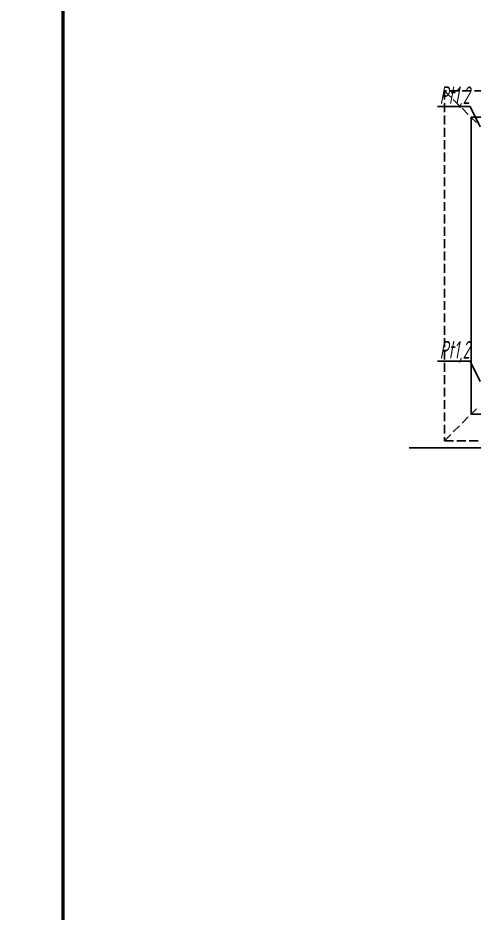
# Model space of a CAD drawing. Extents: x 3002737 to 4077523, y -995787 to -7267.
# Drawn here: x 3118060 to 3130973, y -798460 to -773133 of the extents above; entities that cross this region are included whole.
import ezdxf
from ezdxf.enums import TextEntityAlignment as Align
from ezdxf.xclip import XClip

# ---------------------------------------------------------------- set-up
doc = ezdxf.new("R2010")
doc.units = 0
doc.header["$LTSCALE"] = 1000
doc.header["$MEASUREMENT"] = 0
doc.header["$XCLIPFRAME"] = 2
doc.linetypes.add('DASH', pattern=[0.35, 0.25, -0.1])
doc.linetypes.add('DOTE', pattern=[2.42, 2, -0.2, 0.02, -0.2])
doc.layers.get('0').update_dxf_attribs({"linetype": 'CONTINUOUS'})
for name, color, linetype in [('!!电气', 1, 'CONTINUOUS'), ('DIM-照明', 7, 'CONTINUOUS'), ('卫生间', 6, 'CONTINUOUS'), ('看线', 185, 'CONTINUOUS')]:
    doc.layers.add(name, color=color, linetype=linetype)
doc.layers.add('DOTE', color=19, linetype='DOTE', lineweight=9)
doc.layers.add('图框', color=147, linetype='CONTINUOUS', lineweight=20)
doc.styles.add('HZTXT', font='gbeitc.shx', dxfattribs={"width": 0.8, "height": 400, "bigfont": 'hztxt.shx'})

# ---------------------------------------------------------------- blocks, each defined once
blk = doc.blocks.new('A$C74D73064')
at = {"layer": 'DOTE', "color": 252}
blk.add_line((196116, 26519), (-86385, 26519), dxfattribs=at)
blk = doc.blocks.new('A$C1984283D')
ref = blk.add_blockref('A$C74D73064', (-94911, 6891))
XClip(ref).set_block_clipping_path([(104713.0339338902, 10073.5896271096), (158713.0208014316, 29573.5896259328)])
blk = doc.blocks.new('A$C148B7D8E')
at = {"layer": '卫生间', "color": 252, "linetype": 'DASH'}
for p, q in [((7700, 15400), (8600, 14500)), ((15200, 14500), (16100, 15400)), ((7300, 10800), (8200, 9900)), ((7700, 10800), (8600, 9900)), ((15200, 9900), (16100, 10800)), ((17000, 9900), (17900, 10800)), ((900, 10000), (1800, 9100)), ((7300, 10000), (8200, 9100)), ((17900, 10000), (17000, 9100)), ((24300, 10000), (23400, 9100)), ((-900, 9000), (0, 8100)), ((900, 9000), (1800, 8100)), ((24300, 9000), (23400, 8100)), ((-900, -900), (0, 0)), ((1750, -900), (2650, 0)), ((22550, 0), (23450, -900)), ((2650, -1200), (1750, -2100)), ((22550, -1200), (23450, -2100))]:
    blk.add_line(p, q, dxfattribs=at)
for points in [[(16100, 14000), (16100, 15400), (7700, 15400), (7700, 10800), (7300, 10800), (7300, 10000), (900, 10000), (900, 9000), (-900, 9000), (-900, -900), (1750, -900), (1750, -2100), (23450, -2100), (23450, -900), (25100, -900)], [(25100, 9000), (24300, 9000), (24300, 10000), (17900, 10000), (17900, 10800), (16100, 10800), (16100, 12200)]]:
    blk.add_lwpolyline(points, dxfattribs=at)
blk = doc.blocks.new('A$C66B635E3')
at = {"layer": '!!电气', "color": 1}
blk.add_line((-2000, 0), (121, 0), dxfattribs=at)
at = {"layer": '看线', "color": 252}
blk.add_lwpolyline([(2300, 1100), (2300, 950), (-250, 950), (-250, 9350), (1400, 9350), (1400, 9200)], dxfattribs=at)
at = {"color": 252}
blk.add_blockref('A$C148B7D8E', (-100, 1100), dxfattribs=at)

msp = doc.modelspace()

# ---------------------------------------------------------------- linework, layer by layer
at = {"layer": 'DIM-照明', "color": 7, "ltscale": 0.8}
for p, q in [((3129937.7, -775640.1), (3130861, -775640.1)), ((3131145.3, -776216.6), (3130861, -775640.1)), ((3129937.7, -782842.9), (3130861, -782842.9)), ((3131145.3, -783419.5), (3130861, -782842.9))]:
    msp.add_line(p, q, dxfattribs=at)
at = {"layer": '图框', "const_width": 100}
msp.add_lwpolyline([(3199935, -816586.6), (3199935, -759186.6), (3119335, -759186.6), (3119335, -816586.6)], close=True, dxfattribs=at)

# ---------------------------------------------------------------- block references
at = {"layer": '!!电气'}
for name, p in [('A$C1984283D', (3035235, -816586.6)), ('A$C66B635E3', (3131137.4, -785295.1))]:
    msp.add_blockref(name, p, dxfattribs=at)

# ---------------------------------------------------------------- texts
at = {"layer": 'DIM-照明', "color": 7, "ltscale": 0.8, "style": 'HZTXT', "width": 0.7}
for p in [(3130426.4, -775378.3), (3130426.4, -782581.2)]:
    msp.add_text('Pt1,2', height=500, dxfattribs=at).set_placement(p, align=Align.MIDDLE)

doc.saveas('drawing.dxf')
